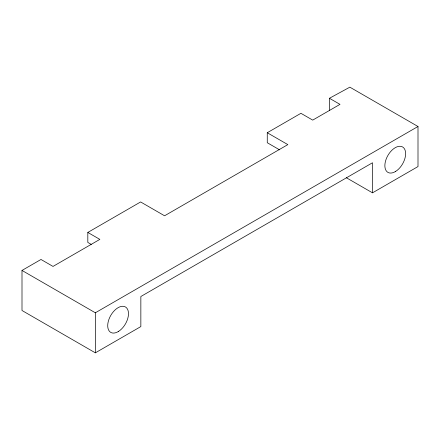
<?xml version="1.0" encoding="UTF-8"?>
<svg xmlns="http://www.w3.org/2000/svg" width="440" height="440" viewBox="0 0 440 440"><rect width="100%" height="100%" fill="white"/><g stroke="black" fill="none" stroke-linecap="round" stroke-linejoin="round"><path stroke-width="0.66" d="M346.308 177.711L372.499 192.83L372.499 162.762L140.85 296.505L140.85 326.574L95.343 352.841L22 310.497L22 270.44L40.992 259.474L53.02 266.42L99.853 239.388L87.819 232.441L87.819 242.429L91.256 244.415M87.819 232.441L140.619 201.955L164.577 215.787L287.843 144.617L267.262 132.737L267.262 142.725L279.609 149.853M267.262 132.737L300.916 113.306L312.714 120.115L339.993 104.368L329.439 98.274L329.439 110.495M22 270.44L95.343 312.785L418 126.5L418 166.562L372.499 192.83M329.439 98.274L349.855 87.159L418 126.5M95.343 312.785L95.343 352.841M118.36 331.513A14.68 8.476 -60 0 0 126.957 308.308A14.68 8.476 -60 0 0 108.977 319.209A14.68 8.476 -60 0 0 118.36 331.513M395.5 171.507A14.68 8.476 -60 0 0 404.107 148.308A14.68 8.476 -60 0 0 386.133 159.192A14.68 8.476 -60 0 0 395.5 171.507"/></g></svg>
